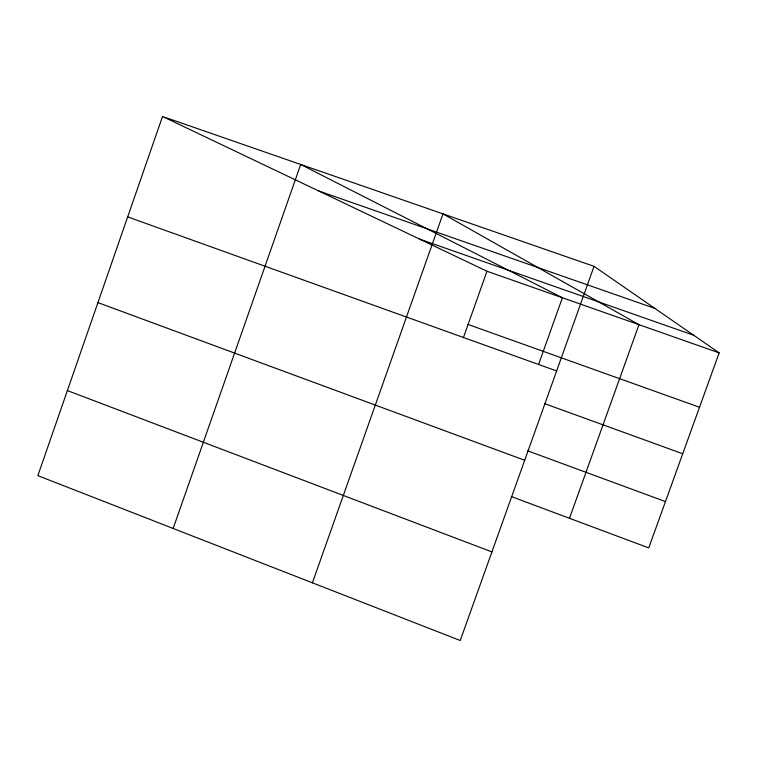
<?xml version="1.0" encoding="UTF-8"?>
<svg xmlns="http://www.w3.org/2000/svg" width="757" height="757" viewBox="0 0 757 757"><rect width="100%" height="100%" fill="white"/><g stroke="black" fill="none" stroke-linecap="round" stroke-linejoin="round"><path stroke-width="1.14" d="M162.528 116.483L37.85 475.651L460.237 640.517L594.046 266.332L162.528 116.483L486.988 271.243L719.15 352.866L648.74 547.907L511.306 496.554M173.145 528.462L300.709 164.468L562.404 297.756L538.577 364.458M312.404 582.814L442.987 213.871L638.993 324.677L569.482 518.29M463.341 337.792L486.988 271.243M318.621 190.934L654.89 308.411M419.69 239.146L693.63 335.209M468.072 324.469L699.515 407.247M127.678 216.89L556.632 370.958M544.548 403.613L682.729 453.765M527.657 450.822L665.469 501.588M97.918 302.601L524.696 460.265M67.382 390.584L491.918 551.91M594.046 266.332L719.15 352.866"/></g></svg>
